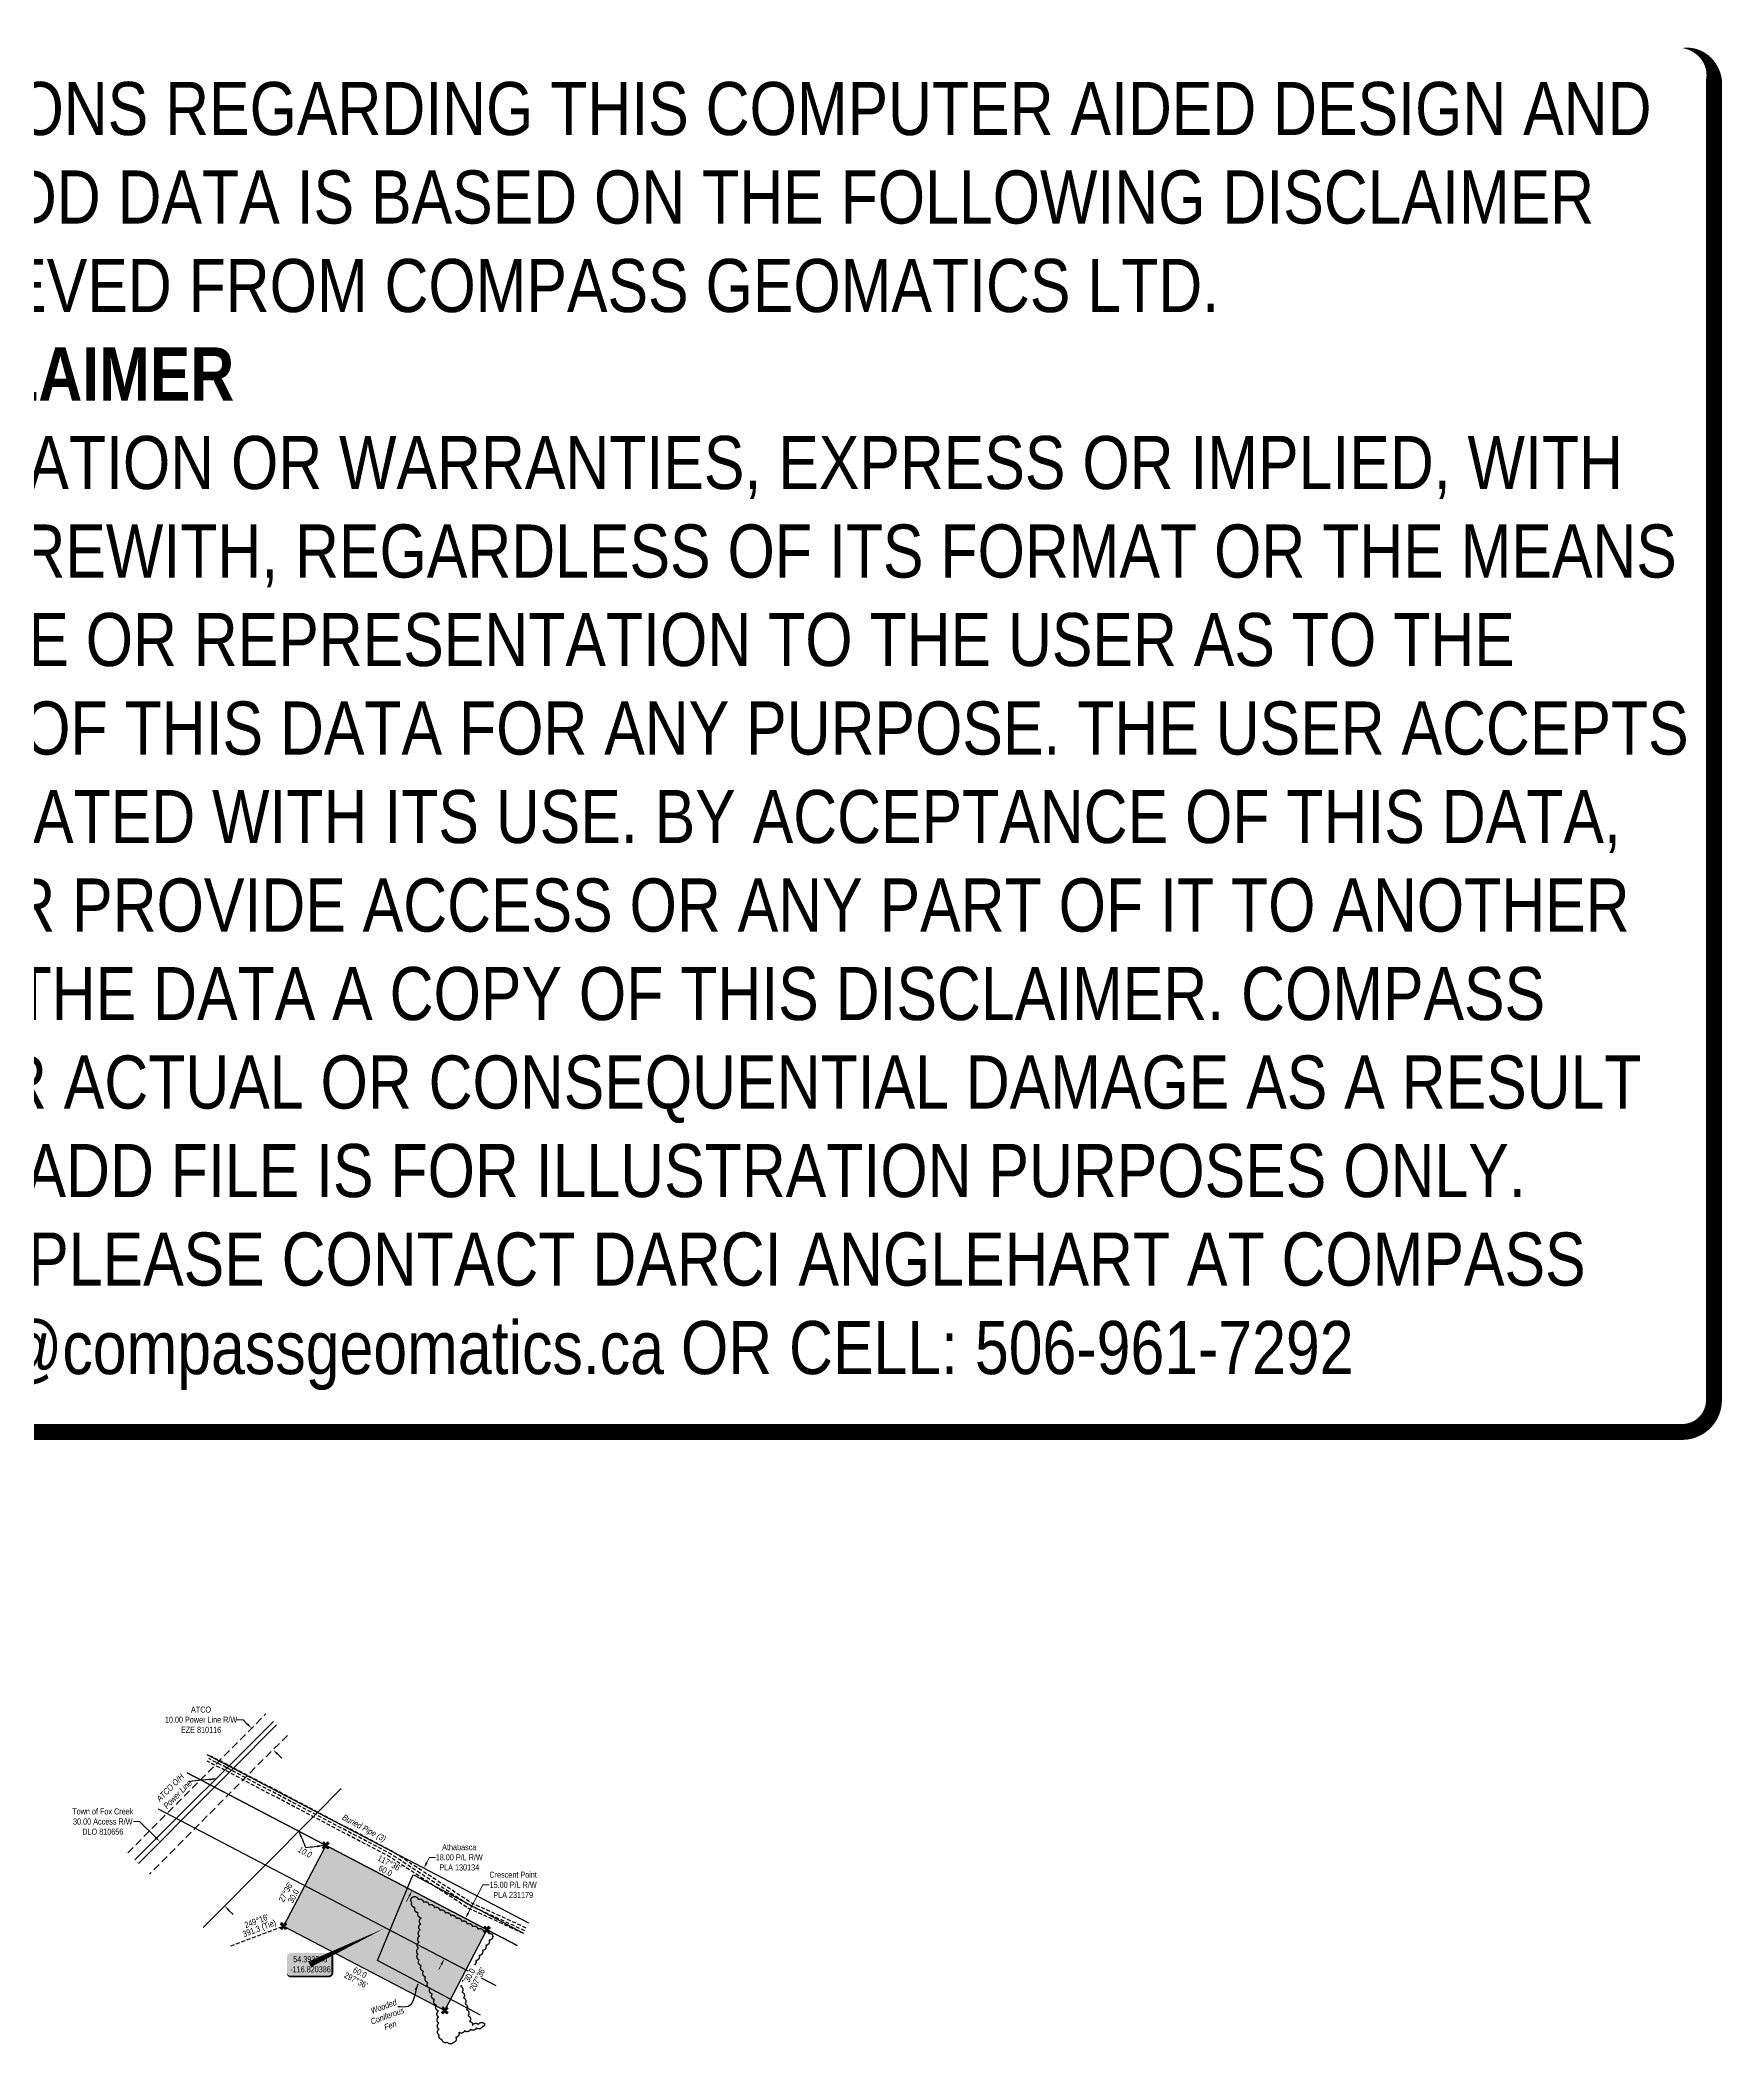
# Model space of a CAD drawing. Extents: x 509725 to 515252, y 6027037 to 6030612.
# Drawn here: x 512480 to 515252, y 6027309 to 6030612 of the extents above; entities that cross this region are included whole.
import ezdxf
from ezdxf.enums import TextEntityAlignment as Align

# ---------------------------------------------------------------- set-up
doc = ezdxf.new("R2010")
doc.units = 0
doc.header["$LTSCALE"] = 5
doc.header["$PDSIZE"] = 0.5
for name, pattern in [('0', [1, 1, 0]), ('foc-FLOWLINE', [3.75, 2.5, -1.25]), ('foc-TIELINE', [1.875, 1.25, -0.625]), ('UG_PIPE', [1.875, 1.25, -0.625])]:
    doc.linetypes.add(name, pattern=pattern)
doc.layers.get('Defpoints').update_dxf_attribs({"color": 9})
for name, color, linetype in [('AS-PIPE-UG', 44, 'UG_PIPE'), ('AS-PIPE-UG-T', 44, 'Continuous'), ('AS-POWER', 104, 'foc-POWER'), ('AS-POWER-T', 104, 'Continuous'), ('C-RW', 13, 'Continuous'), ('DETAIL-T', 7, 'Continuous'), ('F-EZE', 190, 'foc-FLOWLINE'), ('F-RW', 190, 'Continuous'), ('L-BD', 7, 'Continuous'), ('L-BD1', 253, 'Continuous'), ('L-MON', 1, 'Continuous'), ('L-TIE', 7, 'foc-TIELINE'), ('P-PROPOSED', 10, 'Continuous'), ('P-PROPOSED-H', 21, 'Continuous'), ('T-BUSH', 110, '0'), ('WETLAND', 143, 'Continuous'), ('WETLAND-T', 146, 'Continuous')]:
    doc.layers.add(name, color=color, linetype=linetype)
for name, color, linetype, lineweight in [('C-RW-T', 13, 'Continuous', 9), ('F-EZE-T', 190, 'Continuous', 9), ('F-RW-T', 190, 'Continuous', 9), ('T-TIE-T', 201, 'Continuous', 18)]:
    doc.layers.add(name, color=color, linetype=linetype, lineweight=lineweight)
doc.layers.add('DISCLAIMER', color=7, linetype='Continuous', plot=False)
doc.styles.add('80', font='ARIALN.TTF', dxfattribs={"height": 10})
doc.styles.add('80CG', font='ARIALN.TTF', dxfattribs={"height": 10})
doc.styles.add('80L', font='ARIALN.TTF', dxfattribs={"height": 10})
doc.styles.add('foc-LtypeFont', font='ARIALN.TTF', dxfattribs={"height": 7.35})
doc.linetypes.add('foc-POWER', pattern='A,6,-1,["P",foc-LtypeFont,S=0.2,R=0,X=-0.625,Y=-0.75],-1.24,4', length=12.24)
doc.dimstyles.new('Compass 5 000', dxfattribs={"dimscale": 5, "dimtxt": 9, "dimasz": 2, "dimexe": 0.2, "dimexo": 0.0625, "dimgap": 0.5, "dimtad": 0, "dimtih": 1, "dimtoh": 1, "dimzin": 0, "dimdsep": 46, "dimtxsty": '80CG', "dimcen": 0.1, "dimse1": 1, "dimse2": 1, "dimclrd": 256, "dimclrt": 256, "dimaunit": 1, "dimadec": 4, "dimazin": 0, "dimtfac": 0.06, "dimtofl": 0, "dimtmove": 0, "dimatfit": 1, "dimfxl": 0.2, "dimtolj": 1, "dimtzin": 0, "dimlwd": -1, "dimarcsym": 0})

# ---------------------------------------------------------------- blocks, each defined once
blk = doc.blocks.new('TEMP')
h = blk.add_hatch(color=255)
h.dxf.hatch_style = 1
h.paths.add_polyline_path([(0, 0.25), (-0.67, 1.15), (-0.67, 0.67), (-1.15, 0.67), (-0.25, 0), (-1.15, -0.67), (-0.67, -0.67), (-0.67, -1.15), (0, -0.25), (0.67, -1.15), (0.67, -0.67), (1.15, -0.67), (0.25, 0), (1.15, 0.67), (0.67, 0.67), (0.67, 1.15)])
h = blk.add_hatch(color=1)
h.dxf.hatch_style = 1
h.paths.add_polyline_path([(0, 0.08), (-0.57, 0.85), (-0.57, 0.57), (-0.85, 0.57), (-0.08, 0), (-0.85, -0.57), (-0.57, -0.57), (-0.57, -0.85), (0, -0.08), (0.57, -0.85), (0.57, -0.57), (0.85, -0.57), (0.08, 0), (0.85, 0.57), (0.57, 0.57), (0.57, 0.85)])
at = {"color": 1}
for p, q in [((-0.08, 0), (0.08, 0)), ((0, 0.08), (0, -0.08))]:
    blk.add_line(p, q, dxfattribs=at)
at = {"color": 255, "flags": 128}
blk.add_lwpolyline([(-0.25, 0), (-1.15, 0.67), (-0.67, 0.67), (-0.67, 1.15), (0, 0.25), (0.67, 1.15), (0.67, 0.67), (1.15, 0.67), (0.25, 0), (1.15, -0.67), (0.67, -0.67), (0.67, -1.15), (0, -0.25), (-0.67, -1.15), (-0.67, -0.67), (-1.15, -0.67)], close=True, dxfattribs=at)
at = {"color": 1, "flags": 128}
blk.add_lwpolyline([(-0.08, 0), (-0.85, 0.57), (-0.57, 0.57), (-0.57, 0.85), (0, 0.08), (0.57, 0.85), (0.57, 0.57), (0.85, 0.57), (0.08, 0), (0.85, -0.57), (0.57, -0.57), (0.57, -0.85), (0, -0.08), (-0.57, -0.85), (-0.57, -0.57), (-0.85, -0.57)], close=True, dxfattribs=at)
blk = doc.blocks.new('*D600')
at = {"layer": 'Defpoints', "color": 0, "transparency": 16777216}
for p in [(513112.6, 6027599), (513274.9, 6027514.1), (513255.5, 6027477)]:
    blk.add_point(p, dxfattribs=at)
at = {"layer": 'F-RW-T', "transparency": 16777216}
for p, q in [((513117.2, 6027607.8), (513121.9, 6027616.7)), ((513121.9, 6027616.7), (513131.9, 6027616.7)), ((513088.5, 6027553), (513083.9, 6027544.2))]:
    blk.add_line(p, q, dxfattribs=at)
for points in [[(513115.7, 6027608.6), (513118.7, 6027607.1), (513112.6, 6027599)], [(513087.1, 6027553.8), (513090, 6027552.2), (513093.2, 6027561.9)]]:
    blk.add_solid(points, dxfattribs=at)
at = {"layer": 'F-RW-T', "transparency": 16777216, "insert": (513170.9, 6027616.7), "char_height": 10, "attachment_point": 5, "style": '80CG'}
blk.add_mtext('\\A1;Athabasca\\P18.00 P/L R/W\\PPLA 130134', dxfattribs=at)
blk = doc.blocks.new('*D601')
at = {"layer": 'C-RW-T', "transparency": 16777216}
for p, q in [((513185.6, 6027524.8), (513210, 6027571.4)), ((513210, 6027571.4), (513220, 6027571.4)), ((513141.7, 6027440.7), (513137, 6027431.8))]:
    blk.add_line(p, q, dxfattribs=at)
for points in [[(513184.2, 6027525.6), (513187.1, 6027524), (513181, 6027516)], [(513140.2, 6027441.5), (513143.1, 6027439.9), (513146.3, 6027449.6)]]:
    blk.add_solid(points, dxfattribs=at)
at = {"layer": 'Defpoints', "color": 0, "transparency": 16777216}
for p in [(513159.4, 6027527.3), (513181, 6027516), (513124.6, 6027460.9)]:
    blk.add_point(p, dxfattribs=at)
at = {"layer": 'C-RW-T', "transparency": 16777216, "insert": (513259.8, 6027571.4), "char_height": 10, "attachment_point": 5, "style": '80CG'}
blk.add_mtext('\\A1;Crescent Point\\P15.00 P/L R/W\\PPLA 231179', dxfattribs=at)
blk = doc.blocks.new('*U603')
h = blk.add_hatch(color=254)
edge = h.paths.add_edge_path()
edge.add_line((-31.5, -20), (31.5, -20))
edge.add_arc((31.5, -14), 6, 270, 360)
edge.add_line((37.5, -14), (37.5, 12.5))
edge.add_arc((31.5, 12.5), 6, 0, 90)
edge.add_line((31.5, 18.5), (-31.5, 18.5))
edge.add_arc((-31.5, 12.5), 6, 90, 180)
edge.add_line((-37.5, 12.5), (-37.5, -14))
edge.add_arc((-31.5, -14), 6, 180, 270)
at = {"color": 1, "flags": 128}
blk.add_lwpolyline([(124.7, 59.9, 0, 10, 0), (0, 0, 5, 5, 0)], format="xyseb", dxfattribs=at)
blk.add_lwpolyline([(-31.5, -20, 3, 3, 0), (31.5, -20, 3, 3, 0.414214), (37.5, -14, 3, 3, 0), (37.5, 12.5, 3, 0, 0.414214), (31.5, 18.5, 0, 0, 0), (-31.5, 18.5, 0, 0, 0.414214), (-37.5, 12.5, 0, 0, 0), (-37.5, -14, 0, 3, 0.414214)], format="xyseb", close=True, dxfattribs=at)
at = {"color": 1, "style": '80'}
blk.add_attdef('ENTER_TEXT_001', (-36, -5), '', height=10, dxfattribs=at)
blk = doc.blocks.new('*D604')
at = {"layer": 'Defpoints', "color": 0, "transparency": 16777216}
for p in [(512759.3, 6027724.1), (512865.6, 6027618.4), (512784.1, 6027536.5)]:
    blk.add_point(p, dxfattribs=at)
at = {"layer": 'F-RW-T', "transparency": 16777216}
for p, q in [((512644.1, 6027675.7), (512634.1, 6027675.7)), ((512670.7, 6027649.2), (512644.1, 6027675.7)), ((512791.2, 6027529.4), (512798.3, 6027522.4))]:
    blk.add_line(p, q, dxfattribs=at)
for points in [[(512671.9, 6027650.4), (512669.5, 6027648), (512677.8, 6027642.2)], [(512792.4, 6027530.6), (512790.1, 6027528.3), (512784.1, 6027536.5)]]:
    blk.add_solid(points, dxfattribs=at)
at = {"layer": 'F-RW-T', "transparency": 16777216, "insert": (512583.4, 6027675.7), "char_height": 10, "attachment_point": 5, "style": '80CG'}
blk.add_mtext('\\A1;Town of Fox Creek\\P30.00 Access R/W\\PDLO 810656', dxfattribs=at)
blk = doc.blocks.new('*D605')
at = {"layer": 'Defpoints', "color": 0, "transparency": 16777216}
for p in [(512828.7, 6027829.4), (512832.5, 6027833.3), (512868, 6027798)]:
    blk.add_point(p, dxfattribs=at)
at = {"layer": 'F-EZE-T', "transparency": 16777216}
for p, q in [((512814.5, 6027843.5), (512804.5, 6027843.5)), ((512821.6, 6027836.4), (512814.5, 6027843.5)), ((512871.2, 6027787.1), (512878.3, 6027780))]:
    blk.add_line(p, q, dxfattribs=at)
for points in [[(512822.7, 6027837.6), (512820.4, 6027835.3), (512828.7, 6027829.4)], [(512872.4, 6027788.3), (512870, 6027785.9), (512864.1, 6027794.1)]]:
    blk.add_solid(points, dxfattribs=at)
at = {"layer": 'F-EZE-T', "transparency": 16777216, "insert": (512745.3, 6027843.5), "char_height": 10, "attachment_point": 5, "style": '80CG'}
blk.add_mtext('\\A1;ATCO\\P10.00 Power Line R/W\\PEZE 810116', dxfattribs=at)
blk = doc.blocks.new('Disclaimer_Legal')
at = {"layer": 'DISCLAIMER', "color": 254, "flags": 128}
blk.add_lwpolyline([(-3612.9, -1104.6, 37.5, 37.5, 0), (4096.1, -1104.6, 37.5, 37.5, 0.414214), (4171.1, -1029.6, 37.5, 37.5, 0), (4171.1, 2078.7, 37.5, 0, 0.414214), (4096.1, 2153.7, 0, 0, 0), (-3612.9, 2153.7, 0, 0, 0.414214), (-3687.9, 2078.7, 0, 0, 0), (-3687.9, -1029.6, 0, 37.5, 0.414214)], format="xyseb", close=True, dxfattribs=at)
at = {"layer": 'DISCLAIMER', "color": 254, "insert": (241.6, 533.9), "char_height": 125, "width": 7717.568, "attachment_point": 5, "style": '80'}
blk.add_mtext('NOTICE TO THE CORPORATION, PERSON &/OR PERSONS REGARDING THIS COMPUTER AIDED DESIGN AND DRAFTING (CADD) FILES. ACCEPTANCE OF THE CADD DATA IS BASED ON THE FOLLOWING DISCLAIMER WHICH COVERS ALL CADD DATA RECIEVED FROM COMPASS GEOMATICS LTD.\\P{\\fArial Narrow|b1|i0|c0|p34;DISCLAIMER}\\PCOMPASS GEOMATICS LTD. MAKES NO REPRESENTATION OR WARRANTIES, EXPRESS OR IMPLIED, WITH RESPECT TO THE REUSE OF THE DATA PROVIDED HEREWITH, REGARDLESS OF ITS FORMAT OR THE MEANS OF ITS TRANSMISSION. THERE IS NO GUARANTEE OR REPRESENTATION TO THE USER AS TO THE ACCURACY, CURRENCY, SUITABILITY OR RELIABILITY OF THIS DATA FOR ANY PURPOSE. THE USER ACCEPTS THE DATA "AS IS", AND ASSUMES ALL RISKS ASSOCIATED WITH ITS USE. BY ACCEPTANCE OF THIS DATA, THE USER AGREES NOT TO TRANSMIT THIS DATA OR PROVIDE ACCESS OR ANY PART OF IT TO ANOTHER PARTY UNLESS THE USER SHALL INCLUDE WITH THE DATA A COPY OF THIS DISCLAIMER. COMPASS GEOMATICS LTD. ASSUMES NO RESPONSIBILITY FOR ACTUAL OR CONSEQUENTIAL DAMAGE AS A RESULT OF ANY USER\'S RELIANCE ON THIS DATA. THIS CADD FILE IS FOR ILLUSTRATION PURPOSES ONLY.\\PIF YOU REQUIRE MORE ACCURATE INFORMATION, PLEASE CONTACT DARCI ANGLEHART AT COMPASS GEOMATICS LTD. VIA EMAIL: darci.anglehart@compassgeomatics.ca OR CELL: 506-961-7292', dxfattribs=at)

msp = doc.modelspace()

# ---------------------------------------------------------------- hatches: boundary and pattern name
at = {"layer": 'P-PROPOSED-H'}
h = msp.add_hatch(color=256, dxfattribs=at)
h.dxf.hatch_style = 1
h.paths.add_polyline_path([(513147.081, 6027364.426), (513216.598, 6027497.344), (512950.76, 6027636.379), (512881.243, 6027503.46)])

# ---------------------------------------------------------------- linework, layer by layer
at = {"layer": 'AS-PIPE-UG', "flags": 128}
for points in [[(512784.935, 6027760.05), (512755.497, 6027775.246)], [(512787.228, 6027764.49), (512758.333, 6027779.406)], [(512789.52, 6027768.931), (512761.169, 6027783.566)], [(513276.689, 6027491.387), (513185.73, 6027533.026), (513054.182, 6027618.73), (512784.905, 6027760.065)], [(513279.008, 6027495.821), (513188.148, 6027537.415), (513056.713, 6027623.045), (513056.713, 6027623.045), (512787.228, 6027764.49)], [(513281.328, 6027500.255), (513190.565, 6027541.805), (513059.244, 6027627.361), (512789.55, 6027768.915)]]:
    msp.add_lwpolyline(points, dxfattribs=at)
at = {"layer": 'AS-POWER', "flags": 128}
msp.add_lwpolyline([(512636.18, 6027612.89), (512864.784, 6027840.395)], dxfattribs=at)
at = {"layer": 'C-RW'}
for points in [[(512722.222, 6027755.919), (513266.219, 6027471.37)], [(513231.504, 6027405.003), (512675.295, 6027695.91)]]:
    msp.add_lwpolyline(points, dxfattribs=at)
at = {"layer": 'F-EZE', "flags": 128}
for points in [[(512624.739, 6027624.253), (512708.655, 6027708.667), (512775.083, 6027775.507), (512812.008, 6027812.631), (512817.478, 6027818.137), (512852.121, 6027852.984)], [(512887.587, 6027817.726), (512858.411, 6027788.371), (512852.95, 6027782.883), (512821.478, 6027751.239), (512755.047, 6027684.403), (512660.219, 6027589.014)]]:
    msp.add_lwpolyline(points, dxfattribs=at)
at = {"layer": 'F-RW', "flags": 128}
for points in [[(512642.502, 6027606.611), (512756.498, 6027721.33), (512798.262, 6027763.38), (512869.815, 6027835.393)], [(512976.164, 6027729.67), (512974.275, 6027727.769), (512937.358, 6027690.634), (512907.832, 6027660.936), (512870.918, 6027623.801), (512748.838, 6027501)]]:
    msp.add_lwpolyline(points, dxfattribs=at)
at = {"layer": 'F-RW'}
for points in [[(513285.63, 6027508.48), (512755.445, 6027785.778)], [(513266.219, 6027471.37), (512722.222, 6027755.919)], [(513266.219, 6027471.37), (512722.222, 6027755.919)]]:
    msp.add_lwpolyline(points, dxfattribs=at)
at = {"layer": 'L-TIE'}
msp.add_line((512794.642, 6027470.702), (512881.243, 6027503.46), dxfattribs=at)
at = {"layer": 'P-PROPOSED'}
msp.add_lwpolyline([(513147.081, 6027364.426), (513216.598, 6027497.344), (512950.76, 6027636.379), (512881.243, 6027503.46)], close=True, dxfattribs=at)
at = {"layer": 'T-BUSH', "flags": 128}
msp.add_lwpolyline([(513225.607, 6027488.368, -0.52056705), (513220.119, 6027480.015, -0.52056705), (513214.631, 6027471.662, -0.52056705), (513209.143, 6027463.308, -0.52056705), (513203.655, 6027454.955, -0.52056705), (513198.168, 6027446.602, -0.52056705), (513192.68, 6027438.248, -0.52056705), (513187.192, 6027429.895, -0.52056705), (513181.704, 6027421.542, -0.52056705), (513176.216, 6027413.189, -0.52056705), (513172.957, 6027404.464, -0.52056705), (513175.439, 6027394.782, -0.52056705), (513177.922, 6027385.101, -0.52056705), (513180.404, 6027375.419, -0.52056705), (513182.886, 6027365.738, -0.52056705), (513185.369, 6027356.056, -0.52056705), (513187.851, 6027346.375, -0.52056705), (513192.465, 6027339.914, -0.52056705), (513202.346, 6027341.415, -0.52056705), (513212.227, 6027342.917, -0.52056705), (513208.944, 6027337.75, -0.52056705), (513199.208, 6027335.491, -0.52056705), (513189.472, 6027333.232, -0.52056705), (513179.736, 6027330.972, -0.52056705), (513170, 6027328.713, -0.52056705), (513165.39, 6027320.163, -0.52056705), (513160.872, 6027311.515, -0.52056705), (513151.374, 6027311.926, -0.52056705), (513142.388, 6027316.301, -0.52056705), (513137.862, 6027323.567, -0.52056705), (513137.539, 6027333.556, -0.52056705), (513137.215, 6027343.546, -0.52056705), (513136.892, 6027353.535, -0.52056705), (513136.569, 6027363.525, -0.52056705), (513133.561, 6027372.967, -0.52056705), (513129.946, 6027382.285, -0.52056705), (513126.332, 6027391.603, -0.52056705), (513122.717, 6027400.921, -0.52056705), (513119.102, 6027410.239, -0.52056705), (513115.487, 6027419.557, -0.52056705), (513111.872, 6027428.875, -0.52056705), (513108.257, 6027438.193, -0.52056705), (513104.642, 6027447.511, -0.52056705), (513102.986, 6027457.108, -0.52056705), (513103.86, 6027467.064, -0.52056705), (513104.735, 6027477.021, -0.52056705), (513105.609, 6027486.977, -0.52056705), (513106.484, 6027496.933, -0.52056705), (513107.358, 6027506.89, -0.52056705), (513108.233, 6027516.846, -0.52056705), (513103.112, 6027525.406, -0.52056705), (513097.928, 6027533.951, -0.52056705), (513092.744, 6027542.496, -0.52056705), (513094.306, 6027551.381, -0.52056705), (513103.137, 6027547.265, -0.52056705), (513112.085, 6027542.812, -0.52056705), (513121.033, 6027538.359, -0.52056705), (513129.981, 6027533.905, -0.52056705), (513138.929, 6027529.452, -0.52056705), (513147.876, 6027524.999, -0.52056705), (513156.824, 6027520.546, -0.52056705), (513165.772, 6027516.093, -0.52056705), (513174.72, 6027511.64, -0.52056705), (513183.668, 6027507.187, -0.52056705), (513192.616, 6027502.734, -0.52056705), (513201.657, 6027498.483, -0.52056705), (513210.864, 6027494.595, -0.52056705), (513220.071, 6027490.706, -0.52056705)], format="xyb", close=True, dxfattribs=at)
at = {"layer": 'WETLAND'}
msp.add_lwpolyline([(513206.098, 6027356.427), (513036.393, 6027446.893), (513053.294, 6027487.81), (513091.621, 6027580.599), (513094.699, 6027588.052), (513096.47, 6027587.129), (513276.804, 6027491.607)], dxfattribs=at)

# ---------------------------------------------------------------- block references
at = {"xscale": 0.7, "yscale": 0.7, "zscale": 0.7}
msp.add_blockref('Disclaimer_Legal', (512319.218, 6029091.023), dxfattribs=at)
at = {"layer": 'DETAIL-T'}
ref = msp.add_blockref('*U603', (512924.324, 6027440.489), dxfattribs=dict(at, xscale=0.9994700000000001, yscale=0.9994700000000001, zscale=0.9994700000000001))
ref.add_attrib('ENTER_TEXT_001', '54.393548', (512897.292, 6027443.905), dxfattribs={"layer": '0', "color": 1, "height": 9.9947, "style": '80'})
ref.add_attrib('ENTER_TEXT_002', '-116.820386', (512892.264, 6027427.207), dxfattribs={"layer": '0', "color": 1, "height": 9.9947, "style": '80'})
at = {"layer": 'L-MON', "color": 3, "xscale": 4.997370000000004, "yscale": 4.997370000000004, "zscale": 4.997370000000004}
for p in [(512950.76, 6027636.379), (512881.243, 6027503.46), (513216.598, 6027497.344), (513147.081, 6027364.426)]:
    msp.add_blockref('TEMP', p, dxfattribs=at)

# ---------------------------------------------------------------- texts
at = {"layer": 'AS-PIPE-UG-T', "insert": (512977.903, 6027690.548), "char_height": 9.99474, "attachment_point": 1, "rotation": 331.532335, "style": '80L'}
msp.add_mtext_dynamic_manual_height_columns('\\pi4.32059;{\\fArial Narrow|b0|i1|c0|p34;Buried Pipe (3)}', width=83.84717, gutter_width=49.947, heights=[0], dxfattribs=at)
at = {"layer": 'AS-POWER-T', "insert": (512670.16, 6027714.465), "char_height": 9.9947, "attachment_point": 1, "rotation": 45.177362, "style": '80L'}
msp.add_mtext_dynamic_manual_height_columns('\\pi0.68743;{\\fArial Narrow|b0|i1|c0|p34;ATCO O/H\\P\\pi0.32609;Power Line}', width=57.08883, gutter_width=49.974, heights=[0], dxfattribs=at)
at = {"layer": 'L-BD', "style": '80L'}
for s, p in [('391.3 (Tie)', (512841.77, 6027498.68)), ("249°16'", (512836.731, 6027512.002))]:
    msp.add_text(s, height=9.9947, rotation=20.7197, dxfattribs=at).set_placement(p, align=Align.MIDDLE)
at = {"layer": 'L-BD1', "style": '80L'}
for s, p in [("117°36'", (513055.917, 6027607.26)), ('60.0', (513049.316, 6027594.64)), ("297°36'", (513000.649, 6027414.222)), ('60.0', (513007.25, 6027426.843))]:
    msp.add_text(s, height=9.9947, rotation=332.3902, dxfattribs=at).set_placement(p, align=Align.MIDDLE)
at = {"layer": 'WETLAND-T', "insert": (513017.354, 6027365.893), "char_height": 9.99473, "attachment_point": 1, "rotation": 20, "style": '80L'}
msp.add_mtext_dynamic_manual_height_columns('\\pi6.83357;{\\fArial Narrow|b0|i1|c0|p34;Wooded \\P\\pi0.56812;Coniferous \\P\\pi18.27025;Fen}', width=55.43913, gutter_width=49.974, heights=[0], dxfattribs=at)

# ---------------------------------------------------------------- dimensions: what is measured, and where the dimension line sits
at = {"layer": 'F-EZE-T'}
dim = msp.add_aligned_dim(p1=(512867.976, 6027797.995), p2=(512832.508, 6027833.255), distance=5.46, text='ATCO\\P10.00 Power Line R/W\\PEZE 810116', dimstyle='Compass 5 000', dxfattribs=at)
dim.commit()
dim.dimension.update_dxf_attribs({"geometry": '*D605', "text_midpoint": (512745.334, 6027843.484)})
at = {"layer": 'F-RW-T'}
dim = msp.add_linear_dim(base=(513112.59, 6027598.984), p1=(513255.453, 6027477.001), p2=(513274.862, 6027514.112), angle=62.389458, text='Athabasca\\P18.00 P/L R/W\\PPLA 130134', dimstyle='Compass 5 000', dxfattribs=at)
dim.commit()
dim.dimension.update_dxf_attribs({"geometry": '*D600', "text_midpoint": (513170.945, 6027616.706), "dimtype": 161})

# ---------------------------------------------------------------- leaders
at = {"layer": 'AS-POWER-T', "path_type": 1}
msp.add_leader([(512768.841, 6027745.831), (512725.219, 6027741.818)], dimstyle='Compass 5 000', override={"dimgap": 0.5, "dimtad": 0}, dxfattribs=at)
at = {"layer": 'T-TIE-T', "path_type": 1}
for points in [[(512906.455, 6027659.552), (512918.094, 6027632.316)], [(512946.905, 6027636.1), (512918.094, 6027632.316)]]:
    msp.add_leader(points, dimstyle='Compass 5 000', override={"dimgap": 0.5, "dimtad": 0}, dxfattribs=at)
at = {"layer": 'WETLAND-T', "path_type": 1}
msp.add_leader([(513102.806, 6027407.48), (513086.608, 6027370.97), (513069.816, 6027370.166)], dimstyle='Compass 5 000', override={"dimgap": 0.5, "dimtad": 0}, dxfattribs=at)

# ---------------------------------------------------------------- next in the draw order: texts
at = {"layer": 'L-BD1', "char_height": 9.9947, "attachment_point": 1, "rotation": 62.3902, "line_spacing_factor": 0.855, "style": '80L', "bg_fill": 3, "box_fill_scale": 1, "bg_fill_color": 256, "bg_fill_transparency": 0}
for s, insert, width in [("\\pi0.21019;27°36' \\P\\pi5.75977;30.0", (512872.345, 6027546.317), 32.78384), ("\\pi8.94362;30.0 \\P\\pi0.21019;207°36'", (513174.069, 6027406.464), 39.15154)]:
    msp.add_mtext(s, dxfattribs=dict(at, insert=insert, width=width))
at = {"layer": 'T-TIE-T', "insert": (512907.885, 6027635.489), "char_height": 9.9947, "width": 22.49598, "attachment_point": 1, "rotation": 332.3902, "line_spacing_factor": 0.855, "style": '80L', "bg_fill": 3, "box_fill_scale": 1, "bg_fill_color": 256, "bg_fill_transparency": 0}
msp.add_mtext('\\pi0.89877;{\\fArial Narrow|b0|i1|c0|p34;10.0}', dxfattribs=at)

# ---------------------------------------------------------------- next in the draw order: dimensions: what is measured, and where the dimension line sits
at = {"layer": 'C-RW-T'}
dim = msp.add_linear_dim(base=(513181.015, 6027515.954), p1=(513124.643, 6027460.893), p2=(513159.363, 6027527.278), angle=62.390219, text='Crescent Point\\P15.00 P/L R/W\\PPLA 231179', dimstyle='Compass 5 000', dxfattribs=at)
dim.commit()
dim.dimension.update_dxf_attribs({"geometry": '*D601', "text_midpoint": (513259.764, 6027571.38), "dimtype": 161})
at = {"layer": 'F-RW-T'}
dim = msp.add_linear_dim(base=(512784.134, 6027536.494), p1=(512759.261, 6027724.112), p2=(512865.579, 6027618.43), angle=315.17188, text='Town of Fox Creek\\P30.00 Access R/W\\PDLO 810656', dimstyle='Compass 5 000', dxfattribs=at)
dim.commit()
dim.dimension.update_dxf_attribs({"geometry": '*D604', "text_midpoint": (512583.4, 6027675.667), "dimtype": 161})

doc.saveas('drawing.dxf')
